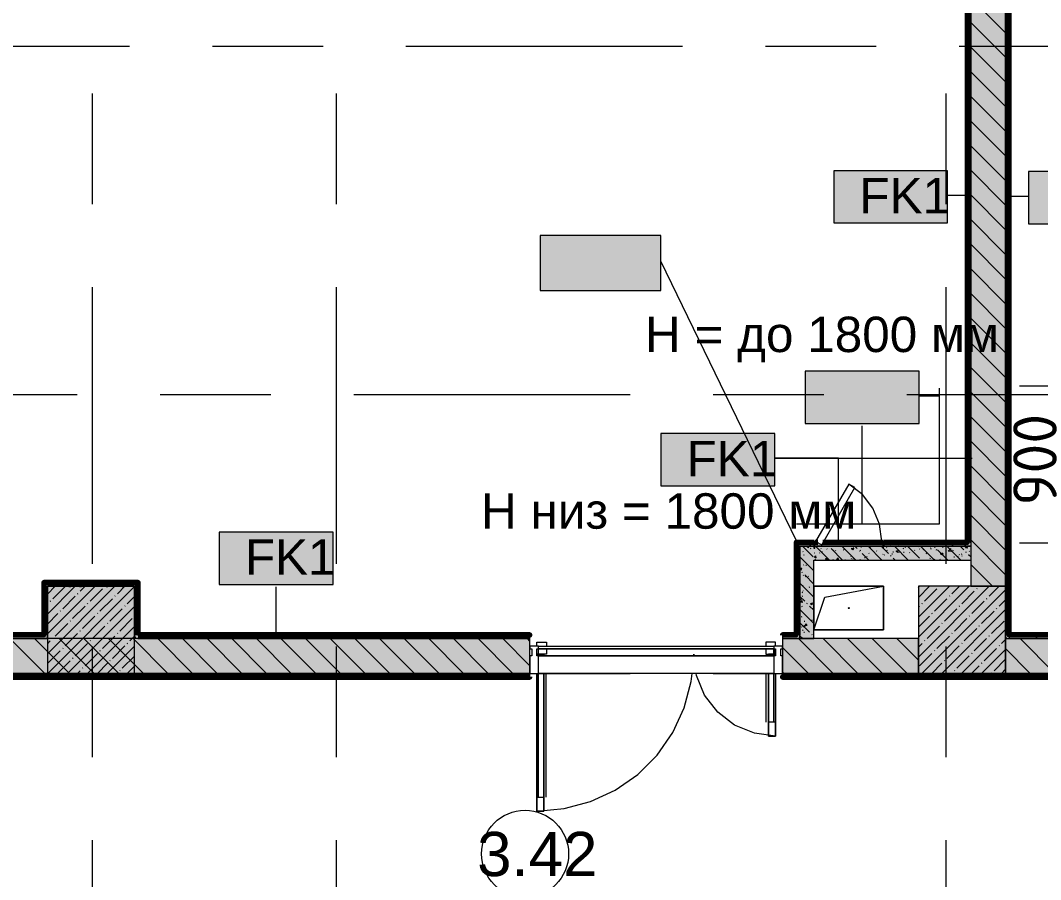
# Model space of a CAD drawing. Header units: millimetres. Extents: x -3817 to 677485, y -22715 to 103890.
# Drawn here: x 657471 to 663327, y 14092 to 19024 of the extents above; entities that cross this region are included whole.
import ezdxf

# ---------------------------------------------------------------- set-up
doc = ezdxf.new("R2010")
doc.units = ezdxf.units.MM
doc.layers.add('PDF _Геометрия', color=7, linetype='Continuous', true_color=0x1d1d1d)
doc.layers.add('PDF _Сплошная заливка', color=7, linetype='Continuous', true_color=0xffffff)
doc.layers.add('PDF _Текст', color=7, linetype='Continuous')
doc.styles.add('PDF GOST-Common', font='arial.ttf')
doc.styles.add('PDF ISOCPEUR', font='isocpeur.ttf')

msp = doc.modelspace()

# ---------------------------------------------------------------- hatches: boundary and pattern name
at = {"layer": 'PDF _Сплошная заливка', "transparency": 33554559}
for points in [[(662905.5, 16025.9), (662925.5, 16025.9), (662925.5, 22775.9), (662905.5, 22775.9), (662905.5, 16026.9)], [(662925.5, 15775.9), (663125.5, 15775.9), (663124, 22775.9), (662925.5, 22775.9), (662925.5, 15925.9)], [(663125.5, 15475.9), (663145.5, 15475.9), (663145.5, 22756.5), (663135.5, 22773.9), (663125.5, 22773.9), (663125.5, 19391.1)], [(662406.6, 15925.9), (662925.5, 15925.9), (662925.5, 16005.9), (662425.5, 16005.9), (662425.5, 15993.9), (662420.5, 15993.9), (662420.5, 16005.9), (662030.5, 16005.9), (662030.5, 15993.9), (662025.5, 15993.9), (662025.5, 15925.9), (662030.5, 15925.9)], [(658145.5, 15775.9), (658145.5, 15795.9), (657625.5, 15795.9), (657625.5, 15775.9), (658125.5, 15775.9)], [(657625.5, 15275.9), (658125.5, 15275.9), (658125.5, 15775.9), (657625.5, 15775.9), (657625.5, 15280.9)], [(662625.5, 15275.9), (663125.5, 15275.9), (663125.5, 15775.9), (662625.5, 15775.9), (662625.5, 15280.9)], [(665276.1, 15475.9), (667675.5, 15475.9), (667675.5, 15495.9), (663145.5, 15495.9), (663145.5, 15475.9)]]:
    msp.add_hatch(color=256, dxfattribs=at).paths.add_polyline_path(points)
h = msp.add_hatch(color=256, dxfattribs=at)
h.paths.add_polyline_path([(662025.5, 16005.9), (662025.5, 16025.9), (661945.5, 16025.9), (661945.5, 16005.9)], flags=0)
h.paths.add_polyline_path([(662925.5, 16005.9), (662925.5, 16025.9), (662425.5, 16025.9), (662425.5, 16005.9)], flags=0)
h.paths.add_polyline_path([(662035.5, 16005.9), (662420.5, 16005.9), (662420.5, 16025.9), (662077, 16025.9), (662070.1, 16013.9), (662049.3, 16025.9), (662030.5, 16025.9), (662030.5, 16005.9)], flags=0)
h = msp.add_hatch(color=256, dxfattribs=at)
h.paths.add_polyline_path([(673005.5, 15275.9), (673005.5, 15475.9), (671005.9, 15475.9), (671005.9, 15275.9), (672535.5, 15275.9)], flags=0)
h.paths.add_polyline_path([(660395.5, 15275.9), (660395.5, 15475.9), (655075.5, 15475.9), (655075.5, 15275.9), (659537.1, 15275.9)], flags=0)
h.paths.add_polyline_path([(661845.5, 15275.9), (662625.5, 15275.9), (662625.5, 15475.9), (661845.5, 15475.9), (661845.5, 15280.9)], flags=0)
h.paths.add_polyline_path([(663125.5, 15275.9), (667675.5, 15275.9), (667675.5, 15475.9), (663125.5, 15475.9), (663125.5, 15280.9)], flags=0)
h.paths.add_polyline_path([(668175.5, 15275.9), (669555.9, 15275.9), (669555.9, 15475.9), (668175.5, 15475.9), (668175.5, 15280.9)], flags=0)
h.paths.add_polyline_path([(653625.5, 15275.9), (653625.5, 15475.9), (653195.5, 15475.9), (653195.5, 15275.9)], flags=0)
h = msp.add_hatch(color=256, dxfattribs=at)
h.paths.add_polyline_path([(659537.1, 15255.9), (660395.5, 15255.9), (660395.5, 15275.9), (655075.5, 15275.9), (655075.5, 15255.9), (656667.6, 15255.9)], flags=0)
h.paths.add_polyline_path([(672435.5, 15255.9), (672435.5, 15275.9), (671005.9, 15275.9), (671005.9, 15255.9), (672434.5, 15255.9)], flags=0)
h.paths.add_polyline_path([(661845.5, 15255.9), (669555.9, 15255.9), (669555.9, 15275.9), (661845.5, 15275.9)], flags=0)
h.paths.add_polyline_path([(651695.5, 15255.9), (651725.5, 15255.9), (651725.5, 15267.9), (651695.5, 15267.9), (651695.5, 15275.9), (650775.5, 15275.9), (650775.5, 15255.9), (650928.5, 15255.9)], flags=0)
h.paths.add_polyline_path([(652705.5, 15255.9), (653625.5, 15255.9), (653625.5, 15275.9), (652705.5, 15275.9), (652705.5, 15267.9), (652675.5, 15267.9), (652675.5, 15255.9)], flags=0)

# ---------------------------------------------------------------- linework, layer by layer
at = {"layer": 'PDF _Геометрия', "color": 9, "lineweight": 9, "true_color": 0xc0c0c0}
for points in [[(662925.5, 15775.9), (663125.5, 15775.9), (663125.5, 22773.9), (663125.5, 15475.9), (663125.5, 15275.9), (662625.5, 15275.9), (662625.5, 15475.9), (661945.5, 15475.9), (662025.5, 15475.9), (662025.5, 15925.9), (662925.5, 15925.9)], [(662025.5, 16005.9), (661945.5, 16005.9)], [(662420.5, 16005.9), (662030.5, 16005.9)], [(662925.5, 16005.9), (662425.5, 16005.9)], [(663145.5, 15475.9), (667675.5, 15475.9), (667675.5, 15495.9), (667675.5, 15955.9), (669355.9, 15955.9), (669355.9, 15475.9), (669355.9, 15875.9), (669355.9, 15955.9), (667755.5, 15955.9), (667675.5, 15955.9), (667675.5, 15775.9), (667755.5, 15775.9), (667755.5, 15875.9), (669275.9, 15875.9), (669275.9, 15475.9), (668175.5, 15475.9), (668175.5, 15275.9), (667675.5, 15275.9), (667675.5, 15475.9)], [(658125.5, 15475.9), (657625.5, 15475.9), (657625.5, 15495.9), (657625.5, 15775.9), (658125.5, 15775.9)]]:
    msp.add_lwpolyline(points, close=True, dxfattribs=at)
at = {"layer": 'PDF _Геометрия', "color": 231, "lineweight": 70, "true_color": 0xff80c0}
for points in [[(662281.7, 22754.9), (662904.5, 22754.9), (662904.5, 16026.9), (662425.5, 16026.9)], [(669375.9, 15495.9), (669375.9, 15975.9), (667655.5, 15975.9), (667655.5, 15496.9), (663146.5, 15496.9), (663146.5, 15495.9), (663146.5, 22753.9), (663145.5, 22753.9)], [(662025.5, 16026.9), (661925.5, 16026.9), (661924.5, 16026.9), (661924.5, 15496.9), (661845.5, 15496.9), (661845.5, 15495.9)], [(661925.5, 16025.9), (661945.5, 16025.9)], [(662047.6, 16026.9), (662030.5, 16026.9)], [(662420.5, 16026.9), (662077.6, 16026.9)], [(658145.5, 15775.9), (658145.5, 15795.9), (657605.5, 15795.9), (657605.5, 15496.9), (655075.5, 15496.9), (655075.5, 15495.9)], [(658146.5, 15495.9), (658146.5, 15795.9), (658146.5, 15796.9), (657605.5, 15796.9), (657604.5, 15796.9), (657604.5, 15496.9), (657605.5, 15496.9)]]:
    msp.add_lwpolyline(points, dxfattribs=at)
at = {"layer": 'PDF _Геометрия', "color": 231, "lineweight": 9, "true_color": 0xff80c0}
for points in [[(662425.5, 16025.9), (662905.5, 16025.9), (662905.5, 16026.9), (662905.5, 22755.9), (662904.5, 22755.9), (662425.5, 22755.9)], [(663145.5, 22753.9), (663145.5, 15495.9), (663146.5, 15495.9), (667655.5, 15495.9), (667655.5, 15496.9)], [(661845.5, 15495.9), (661925.5, 15495.9), (661925.5, 15496.9), (661925.5, 16025.9)], [(661945.5, 16025.9), (662025.5, 16025.9)], [(662030.5, 16025.9), (662049.3, 16025.9)], [(662077, 16025.9), (662420.5, 16025.9)], [(658145.5, 15775.9), (658145.5, 15495.9), (658146.5, 15495.9)], [(655075.5, 15495.9), (657605.5, 15495.9), (657605.5, 15496.9)]]:
    msp.add_lwpolyline(points, dxfattribs=at)
at = {"layer": 'PDF _Геометрия', "color": 7, "lineweight": 9}
for points in [[(662905.5, 22755.9), (662905.5, 16026.9)], [(662925.5, 16025.9), (662925.5, 22775.9), (662925.5, 16025.9), (662925.5, 16005.9), (662925.5, 15925.9)], [(663145.5, 15495.9), (663145.5, 22753.9)], [(662905, 18019.6), (662792.5, 18019.6)], [(663146, 18014.9), (663256.9, 18014.9)], [(661925.2, 16036.9), (661147.4, 17641.6)], [(663205.5, 16925.9), (663527.1, 16925.9), (663647.1, 16925.9)], [(662744.3, 16868), (662629.4, 16868)], [(662302.8, 16132.1), (662302.8, 16696)], [(662166.3, 16026.4), (662166.3, 16510.4), (661800.5, 16510.4), (662933.4, 16510.4)], [(661945.5, 15475.9), (661845.5, 15475.9), (661945.5, 15475.9), (661945.5, 15495.9), (661945.5, 16005.9), (661945.5, 15495.9)], [(661925.5, 16025.9), (661925.5, 15496.9)], [(661935, 16026.9), (661935, 16036.9), (661935, 16033.9)], [(662025.5, 16025.9), (661945.5, 16025.9)], [(662049.3, 16025.9), (662030.5, 16025.9)], [(662420.5, 16025.9), (662077, 16025.9)], [(662905.5, 16025.9), (662425.5, 16025.9)], [(663205.5, 16025.9), (663527.1, 16025.9), (663647.1, 16025.9)], [(658145.5, 15495.9), (658145.5, 15775.9)], [(658938.6, 15496.4), (658938.6, 15773.1)], [(662025.5, 15775.9), (662425.5, 15775.9), (662025.5, 15775.9), (662025.5, 15525.9), (662425.5, 15525.9), (662425.5, 15775.9)], [(657605.5, 15495.9), (655075.5, 15495.9)], [(658145.5, 15475.9), (660395.5, 15475.9), (658145.5, 15475.9), (658125.5, 15475.9)], [(661925.5, 15495.9), (661845.5, 15495.9)], [(663125.5, 15475.9), (663145.5, 15475.9)], [(667655.5, 15495.9), (663146.5, 15495.9)], [(660445.5, 15385.9), (660445.5, 15415.9), (660445.5, 15432.9), (661795.5, 15432.9)], [(660445.5, 15432.9), (661795.5, 15432.9), (661795.5, 15415.9)], [(661795.5, 15385.9), (661795.5, 15415.9), (661795.5, 15375.9), (661795.5, 15275.9), (660445.5, 15275.9), (660445.5, 15375.9), (660445.5, 15415.9)], [(660445.5, 15415.9), (661795.5, 15415.9), (660445.5, 15415.9)], [(661765.5, 15275.9), (660475.5, 15275.9)]]:
    msp.add_lwpolyline(points, dxfattribs=at)
at = {"layer": 'PDF _Геометрия', "lineweight": 9}
for points in [[(663125.5, 18953.6), (662925.5, 19153.6)], [(663125.5, 18812.2), (662925.5, 19012.2)], [(663125.5, 18670.8), (662925.5, 18870.8)], [(663125.5, 18529.3), (662925.5, 18729.3)], [(663125.5, 18387.9), (662925.5, 18587.9)], [(663125.5, 18246.5), (662925.5, 18446.5)], [(663125.5, 18105.1), (662925.5, 18305.1)], [(663125.5, 17963.7), (662925.5, 18163.7)], [(663125.5, 17822.2), (662925.5, 18022.2)], [(663125.5, 17680.8), (662925.5, 17880.8)], [(663125.5, 17539.4), (662925.5, 17739.4)], [(663125.5, 17398), (662925.5, 17598)], [(663125.5, 17256.5), (662925.5, 17456.5)], [(663125.5, 17115.1), (662925.5, 17315.1)], [(663125.5, 16973.7), (662925.5, 17173.7)], [(663125.5, 16832.3), (662925.5, 17032.3)], [(663125.5, 16690.9), (662925.5, 16890.9)], [(663125.5, 16549.4), (662925.5, 16749.4)], [(663125.5, 16408), (662925.5, 16608)], [(663125.5, 16266.6), (662925.5, 16466.6)], [(663125.5, 16125.2), (662925.5, 16325.2)], [(663125.5, 15983.8), (662925.5, 16183.8)], [(663125.5, 15842.3), (662925.5, 16042.3)], [(663050.5, 15775.9), (662925.5, 15900.9)], [(657625.5, 15730.3), (657671.1, 15775.9)], [(657625.5, 15616.2), (657785.1, 15775.9)], [(657625.5, 15502.2), (657899.2, 15775.9)], [(657625.5, 15388.1), (658013.2, 15775.9)], [(657627.3, 15275.9), (658125.5, 15774.1)], [(657656.6, 15704.3), (657727.9, 15775.6)], [(657813.4, 15747.1), (657842.1, 15775.9)], [(657870.4, 15690.1), (657941.7, 15761.4)], [(657956, 15775.6), (657956.2, 15775.9)], [(658027.2, 15732.8), (658070.2, 15775.9)], [(662625.5, 15712.1), (662689.2, 15775.9)], [(662625.5, 15598), (662803.3, 15775.9)], [(662625.5, 15484), (662917.3, 15775.9)], [(662625.5, 15369.9), (663031.4, 15775.9)], [(662625.5, 15769.1), (662632.2, 15775.9)], [(662645.4, 15275.9), (663125.5, 15755.9)], [(662660.5, 15690.1), (662731.8, 15761.4)], [(662746, 15775.6), (662746.3, 15775.9)], [(662817.3, 15732.8), (662860.3, 15775.9)], [(662959.9, 15761.4), (662962.2, 15763.7)], [(662974.1, 15775.6), (662974.4, 15775.9)], [(663031.1, 15718.6), (663088.4, 15775.9)], [(657713.6, 15647.3), (657784.9, 15718.6)], [(657799.1, 15732.8), (657801.5, 15735.2)], [(657927.4, 15633), (657998.7, 15704.3)], [(658013, 15718.6), (658015.3, 15721)], [(658084.3, 15675.8), (658125.5, 15717)], [(662717.5, 15633), (662788.8, 15704.3)], [(662803, 15718.6), (662805.4, 15721)], [(662874.3, 15675.8), (662945.6, 15747.1)], [(663016.9, 15704.3), (663019.3, 15706.7)], [(663088.2, 15661.6), (663125.5, 15698.9)], [(657625.5, 15673.2), (657628.1, 15675.8)], [(657642.3, 15690.1), (657644.7, 15692.4)], [(657699.3, 15633), (657701.7, 15635.4)], [(657741.3, 15275.9), (658125.5, 15660)], [(657770.6, 15590.3), (657841.9, 15661.6)], [(657856.2, 15675.8), (657858.5, 15678.2)], [(657984.5, 15576), (658055.7, 15647.3)], [(658070, 15661.6), (658072.4, 15663.9)], [(662625.5, 15655.1), (662632, 15661.6)], [(662646.2, 15675.8), (662648.6, 15678.2)], [(662759.5, 15275.9), (663125.5, 15641.8)], [(662774.5, 15576), (662845.8, 15647.3)], [(662860.1, 15661.6), (662862.4, 15663.9)], [(662931.3, 15618.8), (663002.6, 15690.1)], [(663073.9, 15647.3), (663076.3, 15649.7)], [(657625.5, 15559.2), (657685.1, 15618.8)], [(657756.4, 15576), (657758.7, 15578.4)], [(657827.6, 15533.3), (657898.9, 15604.5)], [(657913.2, 15618.8), (657915.6, 15621.2)], [(658041.5, 15519), (658112.8, 15590.3)], [(662625.5, 15541), (662689, 15604.5)], [(662703.3, 15618.8), (662705.6, 15621.2)], [(662831.6, 15519), (662902.8, 15590.3)], [(662917.1, 15604.5), (662919.5, 15606.9)], [(662988.4, 15561.8), (663059.7, 15633)], [(657670.8, 15490.5), (657742.1, 15561.8)], [(657813.4, 15519), (657815.8, 15521.4)], [(657855.4, 15275.9), (658125.5, 15546)], [(657884.7, 15476.2), (657956, 15547.5)], [(657970.2, 15561.8), (657972.6, 15564.1)], [(662674.7, 15476.2), (662746, 15547.5)], [(662760.3, 15561.8), (662762.6, 15564.1)], [(662873.5, 15275.9), (663125.5, 15527.8)], [(662888.6, 15462), (662959.9, 15533.3)], [(662974.1, 15547.5), (662976.5, 15549.9)], [(663045.4, 15504.7), (663116.7, 15576)], [(657610.8, 15275.9), (657410.8, 15475.9)], [(657752.3, 15275.9), (657552.3, 15475.9)], [(657625.5, 15445.1), (657642.3, 15462)], [(657656.6, 15476.2), (657658.9, 15478.6)], [(657893.7, 15275.9), (657693.7, 15475.9)], [(657727.9, 15433.5), (657799.1, 15504.7)], [(658035.1, 15275.9), (657835.1, 15475.9)], [(657870.4, 15462), (657872.8, 15464.3)], [(657941.7, 15419.2), (658013, 15490.5)], [(658176.5, 15275.9), (657976.5, 15475.9)], [(658027.2, 15504.7), (658029.6, 15507.1)], [(658098.5, 15462), (658125.5, 15488.9)], [(658317.9, 15275.9), (658117.9, 15475.9)], [(658459.4, 15275.9), (658259.4, 15475.9)], [(658600.8, 15275.9), (658400.8, 15475.9)], [(658742.2, 15275.9), (658542.2, 15475.9)], [(658883.6, 15275.9), (658683.6, 15475.9)], [(659025.1, 15275.9), (658825.1, 15475.9)], [(659166.5, 15275.9), (658966.5, 15475.9)], [(659307.9, 15275.9), (659107.9, 15475.9)], [(659449.3, 15275.9), (659249.3, 15475.9)], [(659590.7, 15275.9), (659390.7, 15475.9)], [(659732.2, 15275.9), (659532.2, 15475.9)], [(659873.6, 15275.9), (659673.6, 15475.9)], [(660015, 15275.9), (659815, 15475.9)], [(660156.4, 15275.9), (659956.4, 15475.9)], [(660297.8, 15275.9), (660097.8, 15475.9)], [(660395.5, 15319.6), (660239.3, 15475.9)], [(660395.5, 15461.1), (660380.7, 15475.9)], [(662136.3, 15275.9), (661936.3, 15475.9)], [(662277.7, 15275.9), (662077.7, 15475.9)], [(662419.2, 15275.9), (662219.2, 15475.9)], [(662560.6, 15275.9), (662360.6, 15475.9)], [(662625.5, 15352.4), (662502, 15475.9)], [(662660.5, 15462), (662662.9, 15464.3)], [(662731.8, 15419.2), (662803, 15490.5)], [(662817.3, 15504.7), (662819.7, 15507.1)], [(662945.6, 15404.9), (663016.9, 15476.2)], [(663031.1, 15490.5), (663033.5, 15492.9)], [(663102.4, 15447.7), (663125.5, 15470.8)], [(663409.1, 15275.9), (663209.1, 15475.9)], [(657628.1, 15333.7), (657699.3, 15404.9)], [(657713.6, 15419.2), (657716, 15421.6)], [(657784.9, 15376.4), (657856.2, 15447.7)], [(657927.4, 15404.9), (657929.8, 15407.3)], [(657969.4, 15275.9), (658125.5, 15431.9)], [(657998.7, 15362.2), (658070, 15433.5)], [(658084.3, 15447.7), (658086.6, 15450.1)], [(661994.9, 15275.9), (661845.5, 15425.3)], [(662625.5, 15427), (662646.2, 15447.7)], [(662717.5, 15404.9), (662719.9, 15407.3)], [(662788.8, 15362.2), (662860.1, 15433.5)], [(662874.3, 15447.7), (662876.7, 15450.1)], [(662987.6, 15275.9), (663125.5, 15413.7)], [(663002.6, 15347.9), (663073.9, 15419.2)], [(663088.2, 15433.5), (663090.5, 15435.8)], [(663267.7, 15275.9), (663125.5, 15418.1)], [(657685.1, 15276.6), (657756.4, 15347.9)], [(657770.6, 15362.2), (657773, 15364.6)], [(657841.9, 15319.4), (657913.2, 15390.7)], [(657984.5, 15347.9), (657986.8, 15350.3)], [(658055.7, 15305.2), (658125.5, 15374.9)], [(662632, 15319.4), (662703.3, 15390.7)], [(662774.5, 15347.9), (662776.9, 15350.3)], [(662845.8, 15305.2), (662917.1, 15376.4)], [(662931.3, 15390.7), (662933.7, 15393.1)], [(663059.7, 15290.9), (663125.5, 15356.7)], [(657798.3, 15275.9), (657813.4, 15290.9)], [(657827.6, 15305.2), (657830, 15307.5)], [(657912.4, 15275.9), (657970.2, 15333.7)], [(658041.5, 15290.9), (658043.9, 15293.3)], [(658083.5, 15275.9), (658125.5, 15317.9)], [(662702.5, 15275.9), (662760.3, 15333.7)], [(662831.6, 15290.9), (662833.9, 15293.3)], [(662930.6, 15275.9), (662974.1, 15319.4)], [(662988.4, 15333.7), (662990.7, 15336)], [(663101.6, 15275.9), (663125.5, 15299.7)], [(658026.4, 15275.9), (658027.2, 15276.6)], [(661853.5, 15275.9), (661845.5, 15283.9)], [(662816.5, 15275.9), (662817.3, 15276.6)], [(663045.4, 15276.6), (663047.8, 15279)], [(663126.3, 15275.9), (663125.5, 15276.7)]]:
    msp.add_lwpolyline(points, dxfattribs=at)
at = {"layer": 'PDF _Геометрия', "color": 253, "lineweight": 9, "true_color": 0x9b9b9b}
for points in [[(662905.5, 18975.1), (662910.8, 18975.1)], [(663128, 18996.1), (663125.5, 18991.7)], [(662923.2, 18947.3), (662918.1, 18956.1)], [(663139.2, 18954.5), (663134.2, 18945.8)], [(663144.6, 18914.2), (663145.5, 18914.2)], [(662905.5, 18853.2), (662910.8, 18853.2)], [(663144.6, 18822.7), (663145.5, 18822.7)], [(662905.5, 18761.8), (662910.8, 18761.8)], [(663127, 18750.4), (663125.5, 18747.8)], [(662907.6, 18736.2), (662905.5, 18732.5)], [(662909, 18728), (662905.5, 18734.1)], [(663138.1, 18708.8), (663133.1, 18700)], [(663143.6, 18687.5), (663138.6, 18696.2)], [(663144.6, 18700.8), (663145.5, 18700.8)], [(662905.5, 18639.9), (662910.8, 18639.9)], [(662925.5, 18645.3), (662924.9, 18644.3)], [(663145.5, 18623.2), (663142.6, 18628.1)], [(663145.5, 18660.6), (663144.2, 18658.4)], [(662917.2, 18591.9), (662912.2, 18600.6)], [(663144.6, 18578.9), (663145.5, 18578.9)], [(662905.5, 18517.9), (662910.8, 18517.9)], [(663140.6, 18509.8), (663135.6, 18518.5)], [(662906.5, 18490.5), (662905.5, 18488.7)], [(662917.7, 18448.9), (662912.6, 18440.2)], [(663129.4, 18468.1), (663125.5, 18475)], [(663144.6, 18487.5), (663145.5, 18487.5)], [(662905.5, 18426.5), (662910.8, 18426.5)], [(663133.5, 18400.1), (663128.5, 18408.8)], [(662924.7, 18339.2), (662919.7, 18330.5)], [(663137.6, 18332.1), (663132.6, 18340.8)], [(663144.6, 18365.5), (663145.5, 18365.5)], [(662905.5, 18304.6), (662910.8, 18304.6)], [(662920.7, 18271.2), (662915.6, 18262.5)], [(663128.8, 18327), (663125.5, 18321.1)], [(663126.5, 18290.4), (663125.5, 18292.1)], [(662925.5, 18211.8), (662921.4, 18218.8)], [(663144.6, 18243.6), (663145.5, 18243.6)], [(662905.5, 18182.7), (662910.8, 18182.7)], [(663144.6, 18152.2), (663145.5, 18152.2)], [(662905.5, 18091.2), (662910.8, 18091.2)], [(662923.5, 18032.4), (662918.4, 18041.1)], [(663127.8, 18081.2), (663125.5, 18077.3)], [(663138.9, 18039.6), (663133.9, 18030.9)], [(662912.3, 17990.8), (662907.3, 17999.5)], [(662919.6, 18025.4), (662914.5, 18016.7)], [(663142.8, 18018.3), (663137.8, 18027)], [(663144.6, 18030.3), (663145.5, 18030.3)], [(662905.5, 17969.3), (662910.8, 17969.3)], [(662916.4, 17922.8), (662911.4, 17931.5)], [(663145.5, 17929), (663141, 17921.2)], [(662920.5, 17854.7), (662915.4, 17863.4)], [(663141.9, 17861.9), (663136.9, 17853.2)], [(663144.6, 17908.3), (663145.5, 17908.3)], [(662905.5, 17847.4), (662910.8, 17847.4)], [(662907.3, 17821.3), (662905.5, 17818.1)], [(662909.3, 17813.1), (662905.5, 17819.7)], [(663128.6, 17799), (663125.5, 17804.4)], [(663144.6, 17816.9), (663145.5, 17816.9)], [(662905.5, 17755.9), (662910.8, 17755.9)], [(662914.4, 17711.7), (662909.4, 17703)], [(663144.6, 17695), (663145.5, 17695)], [(662910.3, 17643.6), (662905.5, 17635.3)], [(662906.3, 17635.4), (662905.5, 17636.9)], [(662905.5, 17634), (662910.8, 17634)], [(663136.8, 17662.9), (663131.8, 17671.6)], [(662921.5, 17602), (662916.4, 17593.3)], [(663140.8, 17616.1), (663135.8, 17607.4)], [(663144.6, 17573.1), (663145.5, 17573.1)], [(662905.5, 17512.1), (662910.8, 17512.1)], [(662925.5, 17541.3), (662920.6, 17549.7)], [(663144.6, 17481.6), (663145.5, 17481.6)], [(662905.5, 17420.7), (662910.8, 17420.7)], [(662909.2, 17397.9), (662905.5, 17391.4)], [(663128.6, 17412), (663125.5, 17406.7)], [(662920.4, 17356.3), (662915.3, 17347.6)], [(663144.6, 17359.7), (663145.5, 17359.7)], [(662905.5, 17298.7), (662910.8, 17298.7)], [(662911.5, 17321.6), (662906.5, 17330.3)], [(663135.6, 17302.4), (663130.6, 17293.7)], [(663145.5, 17282.1), (663141, 17289.8)], [(663131.5, 17234.3), (663126.5, 17225.6)], [(663144.6, 17237.8), (663145.5, 17237.8)], [(663145.5, 17221.2), (663145.1, 17221.8)], [(662905.5, 17176.8), (662910.8, 17176.8)], [(662919.7, 17185.6), (662914.6, 17194.3)], [(663142.7, 17192.7), (663137.7, 17184)], [(663143.1, 17103.4), (663138.1, 17112.1)], [(663144.6, 17146.3), (663145.5, 17146.3)], [(662905.5, 17085.4), (662910.8, 17085.4)], [(663131.9, 17061.7), (663126.9, 17070.5)], [(663130.4, 16988.6), (663125.5, 16980)], [(663136, 16993.7), (663131, 17002.4)], [(663144.6, 17024.4), (663145.5, 17024.4)], [(662905.5, 16966.2), (662905.5, 16966.3)], [(662905.5, 16963.5), (662910.8, 16963.5)], [(662911.1, 16974.5), (662906.1, 16965.7)], [(663140.1, 16925.7), (663135.1, 16934.4)], [(663141.6, 16947), (663136.6, 16938.3)], [(663128.9, 16884), (663125.5, 16890)], [(663144.6, 16902.5), (663145.5, 16902.5)], [(662905.5, 16841.5), (662910.8, 16841.5)], [(662925.5, 16809.7), (662923.9, 16812.5)], [(663144.6, 16811.1), (663145.5, 16811.1)], [(662905.5, 16750.1), (662910.8, 16750.1)], [(662910, 16728.7), (662905.5, 16720.9)], [(663126, 16706.3), (663125.5, 16707.2)], [(662921.2, 16687.1), (662916.1, 16678.4)], [(662925.5, 16626.9), (662920.9, 16634.8)], [(663144.6, 16689.1), (663145.5, 16689.1)], [(662905.5, 16628.2), (662910.8, 16628.2)], [(662914.8, 16584.4), (662909.7, 16593.1)], [(662925.5, 16572.6), (662923.2, 16568.7)], [(663145.3, 16611.9), (663140.2, 16620.6)], [(662918.9, 16516.4), (662913.8, 16525.1)], [(663132.3, 16565.2), (663127.3, 16556.5)], [(663144.6, 16567.2), (663145.5, 16567.2)], [(662905.5, 16506.3), (662910.8, 16506.3)], [(662922.9, 16448.4), (662917.9, 16457.1)], [(662924.2, 16509.4), (662919.1, 16500.7)], [(663144.6, 16475.8), (663145.5, 16475.8)], [(662905.5, 16414.8), (662910.8, 16414.8)], [(662911.8, 16406.7), (662906.8, 16415.4)], [(663131.1, 16392.6), (663126.1, 16401.3)], [(663144.6, 16353.9), (663145.5, 16353.9)], [(662905.5, 16292.9), (662910.8, 16292.9)], [(663131.2, 16319.4), (663126.2, 16310.7)], [(662908.8, 16229), (662905.5, 16234.8)], [(662923.1, 16263.7), (662918, 16254.9)], [(663139.3, 16256.5), (663134.3, 16265.2)], [(663142.4, 16277.8), (663137.4, 16269.1)], [(663144.6, 16231.9), (663145.5, 16231.9)], [(662905.5, 16171), (662910.8, 16171)], [(662925.5, 16139.2), (662923.1, 16143.3)], [(663145.5, 16161.2), (663144.5, 16159.4)], [(663144.6, 16140.5), (663145.5, 16140.5)], [(662905.5, 16079.5), (662910.8, 16079.5)], [(662910.8, 16059.6), (662905.8, 16050.8)], [(663145.4, 16100.1), (663140.4, 16091.4)], [(661939, 16022.3), (661934, 16013.6)], [(661986.4, 16018.6), (661996.4, 16018.6)], [(662007.1, 16018.2), (662002, 16009.5)], [(662006.1, 16024.6), (662005.4, 16025.9)], [(662047.8, 16013.5), (662042.8, 16022.2)], [(662077.8, 16018.6), (662087.9, 16018.6)], [(662138.8, 16018.6), (662148.8, 16018.6)], [(662222.7, 16025.9), (662221.4, 16023.6)], [(662291.2, 16018.6), (662301.2, 16018.6)], [(662361.5, 16018.6), (662357.4, 16025.9)], [(662382.6, 16018.6), (662392.7, 16018.6)], [(662388.9, 16008.9), (662387.1, 16005.9)], [(662430.5, 16020.1), (662425.5, 16011.4)], [(662429.6, 16022.7), (662427.8, 16025.9)], [(662471.2, 16011.6), (662466.2, 16020.3)], [(662469, 16025.9), (662467.1, 16022.5)], [(662474, 16018.6), (662484.1, 16018.6)], [(662509.7, 16005.9), (662507.8, 16009.1)], [(662539.4, 16025.9), (662535.1, 16018.5)], [(662607.3, 16019.7), (662603.8, 16025.9)], [(662634.6, 16007.9), (662633.4, 16005.9)], [(662656.9, 16018.6), (662667, 16018.6)], [(662748.4, 16018.6), (662758.4, 16018.6)], [(662785, 16016.7), (662780, 16025.5)], [(662785.8, 16025.9), (662780.9, 16017.4)], [(662809.3, 16018.6), (662819.4, 16018.6)], [(662826.5, 16005.9), (662821.6, 16014.3)], [(662853.9, 16022), (662848.9, 16013.3)], [(662894.7, 16009.7), (662889.6, 16018.4)], [(663144.6, 16018.6), (663145.5, 16018.6)], [(661942.2, 15952.5), (661937.2, 15961.2)], [(661945.5, 15972.5), (661945.2, 15971.9)], [(661925.5, 15927.1), (661935.5, 15927.1)], [(661945.5, 15885.9), (661941.2, 15893.2)], [(663145.5, 15880), (663143.5, 15883.4)], [(663144.6, 15896.7), (663145.5, 15896.7)], [(661925.5, 15835.7), (661935.5, 15835.7)], [(661945.5, 15824.9), (661945.3, 15825.2)], [(663144.3, 15854.4), (663139.3, 15845.6)], [(657658.2, 15774.7), (657668.3, 15774.7)], [(657704.8, 15793.8), (657703.6, 15795.9)], [(657746.5, 15782.6), (657741.4, 15791.3)], [(657749.6, 15774.7), (657759.7, 15774.7)], [(657760.4, 15795.2), (657755.4, 15786.4)], [(657810.6, 15774.7), (657820.7, 15774.7)], [(657964.5, 15782.9), (657960.5, 15775.9)], [(657963, 15774.7), (657973.1, 15774.7)], [(658006.2, 15794.1), (658001.1, 15785.4)], [(658054.4, 15774.7), (658064.5, 15774.7)], [(658060.2, 15787.8), (658055.6, 15795.9)], [(658074.2, 15790), (658069.2, 15781.3)], [(658127, 15759.5), (658125.5, 15756.9)], [(658128.3, 15791.9), (658126, 15795.9)], [(661937.9, 15776.6), (661932.9, 15767.8)], [(661939.2, 15774.8), (661934.2, 15783.5)], [(663144.6, 15805.2), (663145.5, 15805.2)], [(658145.5, 15701.1), (658142.6, 15706.1)], [(661928, 15733.2), (661925.5, 15737.6)], [(661925.5, 15713.8), (661935.5, 15713.8)], [(661945.5, 15728.7), (661944.1, 15726.2)], [(663145.5, 15697.2), (663140.5, 15705.7)], [(657605.5, 15683.3), (657607.3, 15683.3)], [(658134.1, 15649.8), (658129, 15641.1)], [(661932.1, 15665.1), (661927.1, 15673.8)], [(663132.1, 15650.3), (663127, 15641.5)], [(663134.4, 15655.4), (663129.4, 15664.1)], [(663144.6, 15683.3), (663145.5, 15683.3)], [(657605.5, 15591.9), (657607.3, 15591.9)], [(657612.1, 15599.2), (657607.1, 15590.5)], [(661925.5, 15591.9), (661935.5, 15591.9)], [(661936.2, 15597.1), (661931.2, 15605.8)], [(663138.5, 15587.3), (663133.5, 15596)], [(661925.7, 15572.5), (661925.5, 15572.1)], [(663139.1, 15540.6), (663134.1, 15531.9)], [(663142.6, 15519.3), (663137.5, 15528)], [(663144.6, 15561.4), (663145.5, 15561.4)], [(657482.1, 15495.9), (657478.1, 15489)], [(657577.6, 15478.4), (657576.1, 15475.9)], [(657625.5, 15504.5), (657621.7, 15511)], [(658133.4, 15478.1), (658128.4, 15486.8)], [(658178.7, 15483.3), (658174.4, 15475.9)], [(658201.5, 15482.2), (658196.4, 15490.9)], [(658220.3, 15494.4), (658215.3, 15485.7)], [(658240.3, 15475.9), (658238.1, 15479.7)], [(658326.7, 15495.9), (658325, 15492.8)], [(658379.2, 15479.2), (658374.2, 15487.9)], [(658424.4, 15482.2), (658420.8, 15475.9)], [(658492.5, 15478.1), (658491.2, 15475.9)], [(658556.9, 15476.2), (658551.9, 15484.9)], [(658573.1, 15495.9), (658570.7, 15491.7)], [(658643.5, 15495.9), (658638.7, 15487.6)], [(658662.7, 15475.9), (658661.5, 15477.8)], [(658738.2, 15477), (658737.5, 15475.9)], [(658938.7, 15485.5), (658933.7, 15494.2)], [(659025.6, 15487.1), (659020.5, 15478.4)], [(659065.8, 15495.9), (659062.2, 15489.5)], [(659252.5, 15490.6), (659249.4, 15495.9)], [(659271.3, 15486), (659266.3, 15477.3)], [(659320.5, 15494.7), (659319.8, 15495.9)], [(659339.3, 15481.9), (659335.9, 15475.9)], [(659362.1, 15483.6), (659357.1, 15492.3)], [(659401.8, 15475.9), (659398.7, 15481.1)], [(659417.8, 15495.9), (659417.6, 15495.5)], [(659488.2, 15495.9), (659485.6, 15491.4)], [(659498.2, 15491.7), (659495.8, 15495.9)], [(659585.1, 15480.8), (659582.2, 15475.9)], [(659653.1, 15476.7), (659652.6, 15475.9)], [(659675.9, 15488.7), (659671.8, 15495.9)], [(659717.5, 15477.6), (659712.5, 15486.3)], [(659785.6, 15481.7), (659780.5, 15490.4)], [(659824.1, 15475.9), (659822.2, 15479.2)], [(659872.4, 15490.9), (659867.4, 15482.2)], [(659910.5, 15495.9), (659909.1, 15493.3)], [(659963.3, 15478.7), (659958.2, 15487.4)], [(660076.5, 15478.6), (660075, 15475.9)], [(660118.2, 15489.8), (660113.2, 15481.1)], [(660140.9, 15475.9), (660135.9, 15484.4)], [(660186.2, 15485.7), (660181.2, 15477)], [(660246.5, 15475.9), (660245.6, 15477.3)], [(660332.9, 15495.9), (660332.5, 15495.2)], [(661880, 15493.3), (661874.9, 15484.6)], [(661925.5, 15500.4), (661935.5, 15500.4)], [(663131.4, 15477.7), (663126.4, 15486.4)], [(663308.4, 15475.9), (663304.1, 15483.4)], [(657495.8, 15275.9), (657492.2, 15269.7)], [(657565.3, 15274.3), (657560.3, 15265.6)], [(657597.2, 15256.6), (657607.3, 15256.6)], [(657654.2, 15271.8), (657651.9, 15275.9)], [(657688.7, 15256.6), (657698.7, 15256.6)], [(657749.6, 15256.6), (657759.7, 15256.6)], [(657763.9, 15264.7), (657758.9, 15273.4)], [(657804.2, 15255.9), (657800.5, 15262.3)], [(657900, 15272.9), (657898.3, 15275.9)], [(657902, 15256.6), (657912.1, 15256.6)], [(657947.1, 15265), (657942.1, 15256.3)], [(657988.6, 15275.9), (657983.7, 15267.5)], [(657993.5, 15256.6), (658003.5, 15256.6)], [(658077.7, 15269.9), (658074.2, 15275.9)], [(658084.9, 15256.6), (658095, 15256.6)], [(658094.1, 15275.9), (658093.4, 15274.6)], [(658119.3, 15258.8), (658114.3, 15267.5)], [(658187.3, 15262.8), (658182.3, 15271.5)], [(658192.8, 15263.9), (658188.2, 15255.9)], [(658226.6, 15255.9), (658223.9, 15260.4)], [(658260.9, 15259.9), (658258.6, 15255.9)], [(658267.8, 15256.6), (658277.9, 15256.6)], [(658340.5, 15275.9), (658339.1, 15273.5)], [(658359.2, 15256.6), (658369.3, 15256.6)], [(658365, 15259.8), (658360, 15268.6)], [(658410.9, 15275.9), (658407.2, 15269.4)], [(658420.2, 15256.6), (658430.3, 15256.6)], [(658506.6, 15258.8), (658504.9, 15255.9)], [(658542.7, 15256.9), (658537.7, 15265.6)], [(658572.6, 15256.6), (658582.7, 15256.6)], [(658648.9, 15255.9), (658647.4, 15258.5)], [(658664, 15256.6), (658674.1, 15256.6)], [(658755.5, 15256.6), (658765.5, 15256.6)], [(658794, 15268.8), (658789, 15260.1)], [(658833.2, 15275.9), (658830.6, 15271.3)], [(658924.5, 15266.1), (658919.5, 15274.8)], [(658938.4, 15256.6), (658948.4, 15256.6)], [(658998.1, 15256.6), (658997.7, 15255.9)], [(659029.8, 15256.6), (659039.9, 15256.6)], [(659039.7, 15267.7), (659034.7, 15259)], [(659090.8, 15256.6), (659100.8, 15256.6)], [(659107.8, 15263.7), (659103.3, 15255.9)], [(659238.3, 15271.3), (659235.7, 15275.9)], [(659243.2, 15256.6), (659253.2, 15256.6)], [(659255.6, 15275.9), (659254, 15273.2)], [(659306.3, 15275.4), (659306.1, 15275.9)], [(659334.6, 15256.6), (659344.7, 15256.6)], [(659348, 15264.2), (659342.9, 15272.9)], [(659353.5, 15262.6), (659349.6, 15255.9)], [(659388, 15255.9), (659384.6, 15261.8)], [(659421.5, 15258.5), (659420, 15255.9)], [(659426, 15256.6), (659436.1, 15256.6)], [(659484, 15272.4), (659482, 15275.9)], [(659608.9, 15256.6), (659619, 15256.6)], [(659640.9, 15272.6), (659635.8, 15263.9)], [(659661.7, 15269.4), (659658, 15275.9)], [(659677.9, 15275.9), (659677.5, 15275.1)], [(659703.4, 15258.2), (659698.4, 15267)], [(659700.4, 15256.6), (659710.4, 15256.6)], [(659761.3, 15256.6), (659771.4, 15256.6)], [(659771.4, 15262.3), (659766.4, 15271)], [(659810.3, 15255.9), (659808, 15259.9)], [(659845, 15260.4), (659842.4, 15255.9)], [(659886.6, 15271.5), (659881.6, 15262.8)], [(659913.7, 15256.6), (659923.8, 15256.6)], [(659949.1, 15259.3), (659944.1, 15268.1)], [(659954.6, 15267.4), (659949.6, 15258.7)], [(660005.2, 15256.6), (660015.2, 15256.6)], [(660096.6, 15256.6), (660106.7, 15256.6)], [(660126.8, 15256.4), (660121.8, 15265.1)], [(660200.4, 15266.3), (660195.3, 15257.6)], [(660232.7, 15255.9), (660231.5, 15258)], [(660268.4, 15262.3), (660264.7, 15255.9)], [(660279.5, 15256.6), (660289.5, 15256.6)], [(660370.9, 15256.6), (660381, 15256.6)], [(661894.1, 15273.9), (661889.1, 15265.2)], [(661925.4, 15256.6), (661935.5, 15256.6)], [(661962.1, 15269.8), (661957.1, 15261.1)], [(662016.8, 15256.6), (662026.9, 15256.6)], [(662092.7, 15265.1), (662087.7, 15273.8)], [(662108.3, 15256.6), (662118.3, 15256.6)], [(662176.8, 15275.9), (662176.5, 15275.3)], [(662291.2, 15256.6), (662301.2, 15256.6)], [(662343.9, 15260.6), (662341.2, 15255.9)], [(662385.6, 15271.7), (662380.6, 15263)], [(662382.6, 15256.6), (662392.7, 15256.6)], [(662406.5, 15270.3), (662403.3, 15275.9)], [(662423.2, 15275.9), (662422.2, 15274.2)], [(662443.6, 15256.6), (662453.6, 15256.6)], [(662474.5, 15274.4), (662473.6, 15275.9)], [(662493.5, 15275.9), (662490.2, 15270.1)], [(662516.1, 15263.2), (662511.1, 15271.9)], [(662555.6, 15255.9), (662552.7, 15260.8)], [(662589.7, 15259.5), (662587.6, 15255.9)], [(662596, 15256.6), (662606, 15256.6)], [(662652.2, 15271.4), (662649.6, 15275.9)], [(662687.4, 15256.6), (662697.5, 15256.6)], [(662739.9, 15275.9), (662736, 15269)], [(662778.8, 15256.6), (662788.9, 15256.6)], [(662809, 15273.6), (662804, 15264.9)], [(662829.9, 15268.4), (662825.6, 15275.9)], [(662871.5, 15257.2), (662866.5, 15265.9)], [(662939.6, 15261.3), (662934.5, 15270)], [(662961.7, 15256.6), (662971.8, 15256.6)], [(662977.9, 15255.9), (662976.2, 15258.9)], [(663053.2, 15256.6), (663063.2, 15256.6)], [(663117.3, 15258.3), (663112.2, 15267)], [(663114.1, 15256.6), (663124.2, 15256.6)], [(663190.8, 15264.4), (663185.9, 15255.9)], [(663232.5, 15275.5), (663227.4, 15266.8)], [(663266.5, 15256.6), (663276.6, 15256.6)], [(663294.7, 15255.9), (663289.9, 15264)]]:
    msp.add_lwpolyline(points, dxfattribs=at)
at = {"layer": 'PDF _Геометрия', "color": 253, "lineweight": 9, "true_color": 0xaaaaaa}
for points in [[(656508.9, 18875.9), (658096.4, 18875.9)], [(658572.7, 18875.9), (659207.7, 18875.9)], [(659683.9, 18875.9), (661271.4, 18875.9)], [(661747.7, 18875.9), (662382.7, 18875.9)], [(662858.9, 18875.9), (664446.4, 18875.9)], [(657885.5, 17969.4), (657885.5, 18604.4)], [(659285.5, 17969.4), (659285.5, 18604.4)], [(662785.5, 17969.4), (662785.5, 18604.4)], [(657885.5, 15905.6), (657885.5, 17493.1)], [(659285.5, 15905.6), (659285.5, 17493.1)], [(662785.5, 15905.6), (662785.5, 17493.1)], [(656208.9, 16875.9), (657796.4, 16875.9)], [(658272.7, 16875.9), (658907.7, 16875.9)], [(659383.9, 16875.9), (660971.4, 16875.9)], [(661447.7, 16875.9), (662082.7, 16875.9)], [(662558.9, 16875.9), (664146.4, 16875.9)], [(662415.5, 16033.9), (662402.5, 16132.2), (662364.6, 16223.9), (662304.2, 16302.6), (662225.5, 16362.9)], [(657885.5, 14794.4), (657885.5, 15429.4)], [(659285.5, 14794.4), (659285.5, 15429.4)], [(660435.5, 15432.9), (660435.5, 15455.9), (660490.5, 15455.9), (660490.5, 15432.9)], [(660490.5, 15415.9), (660490.5, 15385.9), (660435.5, 15385.9), (660435.5, 15415.9)], [(661805.5, 15432.9), (661805.5, 15455.9), (661750.5, 15455.9), (661750.5, 15432.9)], [(661750.5, 15415.9), (661750.5, 15385.9), (661805.5, 15385.9), (661805.5, 15415.9)], [(662785.5, 14794.4), (662785.5, 15429.4)], [(660435.5, 15375.9), (660435.5, 15385.9)], [(661336.8, 15375.9), (661335.5, 15385.9), (661334.6, 15375.9)], [(661765.5, 15375.9), (661765.5, 15385.9), (661765.5, 15375.9)], [(661805.5, 15375.9), (661805.5, 15385.9)], [(656208.9, 15275.9), (657796.4, 15275.9)], [(658272.7, 15275.9), (658907.7, 15275.9)], [(659383.9, 15275.9), (660971.4, 15275.9)], [(660435.5, 15275.9), (660435.5, 14485.9), (660591.8, 14499.5), (660743.3, 14540.1), (660885.5, 14606.4), (661014, 14696.4), (661124.9, 14807.3), (661214.9, 14935.9), (661281.2, 15078), (661321.8, 15229.6), (661325.9, 15275.9)], [(660445.5, 14565.9), (660445.5, 15275.9)], [(660489.5, 14565.9), (660489.5, 15275.9)], [(661805.5, 15275.9), (661805.5, 14915.9), (661683.8, 14931.9), (661570.5, 14978.8), (661473.1, 15053.5), (661398.4, 15150.9), (661351.5, 15264.2), (661350, 15275.9)], [(661447.7, 15275.9), (662082.7, 15275.9)], [(661751.5, 14995.9), (661751.5, 15275.9)], [(661795.5, 14995.9), (661795.5, 15275.9)], [(662558.9, 15275.9), (664146.4, 15275.9)], [(661805.5, 14995.9), (661765.5, 14995.9)], [(660435.5, 14565.9), (660475.5, 14565.9)], [(657885.5, 12730.6), (657885.5, 14318.1)], [(659285.5, 12730.6), (659285.5, 14318.1)], [(662785.5, 12730.6), (662785.5, 14318.1)]]:
    msp.add_lwpolyline(points, dxfattribs=at)
at = {"layer": 'PDF _Геометрия', "color": 7, "lineweight": 9}
for points in [[(662792.5, 18161.5), (662139.4, 18161.5), (662139.4, 17861.5), (662792.5, 17861.5)], [(663910, 18156.8), (663256.9, 18156.8), (663256.9, 17856.8), (663910, 17856.8)], [(661147.4, 17789.1), (660453.4, 17789.1), (660453.4, 17473.8), (661147.4, 17473.8)], [(661147.4, 17789.1), (660453.4, 17789.1), (660453.4, 17473.8), (661147.4, 17473.8)], [(662629.4, 17009.9), (661976.2, 17009.9), (661976.2, 16709.9), (662629.4, 16709.9)], [(661800.5, 16652.2), (661147.4, 16652.2), (661147.4, 16352.2), (661800.5, 16352.2)], [(659265.2, 16087), (658612.1, 16087), (658612.1, 15787), (659265.2, 15787)], [(661935, 16036.9), (661915.5, 16036.9), (661915.5, 16016.9), (661924.5, 16016.9), (661915.5, 16016.9), (661915.5, 16036.9)], [(658125.5, 15275.9), (658125.5, 15775.9), (657625.5, 15775.9), (657625.5, 15275.9)], [(662425.5, 15775.9), (662425.5, 15525.9), (662025.5, 15525.9), (662025.5, 15775.9)], [(662025.5, 15525.9), (662088, 15713.4), (662425.5, 15775.9), (662425.5, 15525.9)], [(663125.5, 15275.9), (663125.5, 15475.9), (663125.5, 15775.9), (662925.5, 15775.9), (662625.5, 15775.9), (662625.5, 15475.9), (662625.5, 15275.9)], [(657625.5, 15475.9), (655075.5, 15475.9)], [(660445.5, 15375.9), (661795.5, 15375.9)], [(655075.5, 15275.9), (660395.5, 15275.9)], [(661845.5, 15275.9), (662625.5, 15275.9)], [(663125.5, 15275.9), (667675.5, 15275.9)]]:
    msp.add_lwpolyline(points, close=True, dxfattribs=at)
at = {"layer": 'PDF _Геометрия', "color": 12, "lineweight": 13, "true_color": 0xce0000}
msp.add_lwpolyline([(661925.5, 16133.9), (662745.5, 16133.9), (662745.5, 16913.9)], dxfattribs=at)
at = {"layer": 'PDF _Геометрия', "color": 253, "lineweight": 13, "true_color": 0xaaaaaa}
for points in [[(662225.5, 16362.9), (662035.5, 16033.9), (662070.1, 16013.9), (662260.1, 16342.9)], [(662030.5, 15993.9), (662030.5, 16033.9), (662025.5, 16033.9), (662025.5, 15993.9)], [(662420.5, 15993.9), (662425.5, 15993.9), (662425.5, 16033.9), (662420.5, 16033.9)]]:
    msp.add_lwpolyline(points, close=True, dxfattribs=at)
at = {"layer": 'PDF _Геометрия', "color": 231, "lineweight": 53, "true_color": 0xff80c0}
msp.add_lwpolyline([(661925.5, 16033.9), (661924.5, 16033.9), (661924.5, 16026.9)], dxfattribs=at)
at = {"layer": 'PDF _Геометрия', "color": 9, "lineweight": 9, "true_color": 0xc0c0c0}
for points in [[(661945.5, 16025.9), (661925.5, 16025.9)], [(658145.5, 15775.9), (658145.5, 15795.9), (657625.5, 15795.9), (657605.5, 15795.9), (657605.5, 15496.9)], [(655075.5, 15495.9), (655075.5, 15475.9), (655075.5, 15275.9), (655075.5, 15255.9), (660395.5, 15255.9), (660395.5, 15275.9), (660395.5, 15475.9), (660395.5, 15495.9), (658146.5, 15495.9)], [(661845.5, 15495.9), (661845.5, 15475.9), (661845.5, 15275.9), (661845.5, 15255.9), (669555.9, 15255.9), (669555.9, 15275.9), (669555.9, 15475.9), (669555.9, 15495.9), (669376.9, 15495.9)]]:
    msp.add_lwpolyline(points, dxfattribs=at)
at = {"layer": 'PDF _Геометрия', "color": 252, "lineweight": 9, "true_color": 0x878787}
for points in [[(662020.8, 15944.3), (661959.2, 16005.9)], [(661986.3, 16005.2), (661987.9, 16005.9)], [(661986.3, 16005.2), (661995.1, 15999.2)], [(661995.1, 15999.2), (661997.4, 16005.9)], [(662004.5, 15994.6), (662007.3, 15992.8)], [(662114.6, 15925.9), (662034.6, 16005.9)], [(662065.3, 15993.1), (662067.7, 15990.9)], [(662099.4, 15990.5), (662102.3, 15988.7)], [(662111.3, 16004.7), (662110.1, 16005.9)], [(662190.1, 15925.9), (662123.8, 15992.1)], [(662265.5, 15925.9), (662185.5, 16005.9)], [(662241, 15992.6), (662243.6, 15994.7)], [(662250.6, 15985), (662241.8, 15991), (662254.2, 15995.7)], [(662250.6, 15984.9), (662254.2, 15995.7)], [(662250.7, 15996.9), (662254, 15997.3)], [(662252.6, 16005.9), (662254.6, 16004.6)], [(662274.7, 15992.1), (662261, 16005.9)], [(662295.2, 16002.7), (662298.5, 16003.2)], [(662330.8, 16004), (662333.2, 16005.9)], [(662416.3, 15925.9), (662336.3, 16005.9)], [(662346.7, 16002.4), (662349.5, 16000.6)], [(662420.5, 15997.2), (662411.8, 16005.9)], [(662453.2, 15964.4), (662423.8, 15993.9)], [(662441.6, 15998.4), (662444.4, 15996.6)], [(662567.2, 15925.9), (662487.2, 16005.9)], [(662536.5, 15994.4), (662539.3, 15992.6)], [(662547.9, 16002.1), (662550.4, 15999.8)], [(662631.8, 15936.8), (662562.7, 16005.9)], [(662618.1, 16005.9), (662623.2, 16005.1)], [(662623.2, 16005), (662623.1, 16005.9)], [(662631.4, 15990.4), (662634.2, 15988.6)], [(662718.1, 15925.9), (662638.1, 16005.9)], [(662694.4, 15995.4), (662697.1, 15997.4)], [(662696.7, 15991.6), (662700, 15992.1)], [(662722.3, 15997.1), (662719.8, 15999.6)], [(662764, 16000.5), (662767.3, 16000.9)], [(662868.9, 15925.9), (662788.9, 16005.9)], [(662812.9, 15975.6), (662797.1, 15978.1), (662811, 15992.5)], [(662812.9, 15975.6), (662811, 15992.4)], [(662885.7, 15984.6), (662864.4, 16005.9)], [(662906.9, 15995.6), (662896.3, 15996.5), (662904.1, 16005.9)], [(662906.9, 15995.5), (662905, 16005.9)], [(662025.5, 15864.1), (661945.5, 15944.1)], [(661961.6, 15975.3), (661964, 15973.1)], [(661967.5, 15955.4), (661970.2, 15957.5)], [(662026.5, 15967.4), (662029.8, 15967.8)], [(662038.9, 15940), (662028.3, 15940.9), (662036.8, 15951.1)], [(662035.8, 15929.2), (662033.3, 15931.8)], [(662038.9, 15939.9), (662036.8, 15951)], [(662057.3, 15966.8), (662060, 15968.8)], [(662071, 15973.2), (662074.4, 15973.7)], [(662101.2, 15927.7), (662092.4, 15933.6), (662104.8, 15938.4)], [(662101.2, 15927.6), (662104.8, 15938.3)], [(662133.2, 15930.9), (662135.6, 15928.6)], [(662138.4, 15982.1), (662141.7, 15982.5)], [(662149.7, 15980.1), (662152.3, 15982.2)], [(662166.4, 15928.8), (662155.8, 15929.7), (662164.4, 15939.9)], [(662166.4, 15928.7), (662164.4, 15939.9)], [(662194.3, 15986.5), (662197.2, 15984.7)], [(662236.9, 15948.7), (662239.3, 15946.4)], [(662238.8, 15933.5), (662241.5, 15935.5)], [(662248.4, 15932.6), (662251.7, 15933.1)], [(662289.8, 15977), (662287.3, 15979.5)], [(662289.3, 15982.5), (662292.1, 15980.7)], [(662289.4, 15925.9), (662291.9, 15928.8)], [(662292.4, 15925.9), (662291.9, 15928.7)], [(662341, 15925.9), (662302.4, 15964.4)], [(662315.7, 15941.5), (662319.1, 15941.9)], [(662328.6, 15944.8), (662331.3, 15946.9)], [(662340.5, 15966.5), (662343, 15964.2)], [(662384.2, 15978.5), (662387, 15976.7)], [(662421, 15958.2), (662423.6, 15960.2)], [(662428, 15956.3), (662431.4, 15956.7)], [(662444.2, 15984.3), (662446.7, 15982)], [(662468.3, 15949.4), (662465.8, 15951.9)], [(662472.5, 15962.1), (662475.9, 15962.6)], [(662479.1, 15974.5), (662481.9, 15972.7)], [(662491.8, 15925.9), (662480.9, 15936.8)], [(662506.1, 15970.8), (662497.3, 15976.7), (662509.7, 15981.5)], [(662506.2, 15970.7), (662509.8, 15981.4)], [(662512.3, 15970.7), (662514.9, 15972.7)], [(662539.9, 15971), (662543.2, 15971.4)], [(662574, 15970.5), (662576.8, 15968.7)], [(662602.1, 15982.1), (662604.7, 15984.1)], [(662652.2, 15985.8), (662655.5, 15986.2)], [(662668.9, 15966.5), (662671.7, 15964.7)], [(662692.2, 15936.2), (662694.9, 15938.3)], [(662717.2, 15930.4), (662720.6, 15930.8)], [(662726.3, 15986.4), (662729.2, 15984.6)], [(662793.6, 15925.9), (662734.9, 15984.6)], [(662748, 15931.6), (662750.4, 15929.3)], [(662761.7, 15956.5), (662752.8, 15962.5), (662765.3, 15967.3)], [(662761.7, 15956.4), (662765.3, 15967.2)], [(662763.8, 15962.5), (662766.7, 15960.7)], [(662783.5, 15948.7), (662786.2, 15950.8)], [(662821.2, 15982.4), (662824.1, 15980.5)], [(662829.5, 15945.2), (662832.9, 15945.6)], [(662851.7, 15949.4), (662854.1, 15947.1)], [(662858.7, 15958.5), (662861.6, 15956.7)], [(662873.3, 15960.1), (662876, 15962.2)], [(662874, 15951), (662877.4, 15951.5)], [(662900.8, 15969.5), (662898.3, 15972)], [(662925.5, 15944.8), (662913.4, 15956.9)], [(662916.2, 15978.3), (662919, 15976.5)], [(661945.5, 15877.2), (661955.4, 15881.1)], [(661945.5, 15874.6), (661951.8, 15870.3)], [(661951.8, 15870.2), (661955.5, 15881)], [(661965.4, 15896.2), (661968, 15898.3)], [(661979.7, 15897.2), (661983.1, 15897.7)], [(662024.3, 15903.1), (662025.5, 15903.3)], [(662203.9, 15926.8), (662207.2, 15927.2)], [(661960.4, 15853.8), (661957.9, 15856.3)], [(661963.2, 15837), (661965.9, 15839.1)], [(662025.5, 15788.7), (661973, 15841.2)], [(661977.5, 15833), (661980.8, 15833.4)], [(661991.9, 15833.2), (661994.8, 15831.4)], [(662025.5, 15713.3), (661945.5, 15793.3)], [(661961, 15777.8), (661963.7, 15779.9)], [(661998.1, 15771.7), (662001.4, 15772.2)], [(662022.1, 15807), (662024.6, 15804.8)], [(661973, 15690.4), (661945.5, 15717.9)], [(661960.7, 15683.6), (661950.1, 15684.6), (661958.6, 15694.8)], [(661951.3, 15701.6), (661954.6, 15702)], [(661956.6, 15742.8), (661959.4, 15741)], [(661960.7, 15683.6), (661958.7, 15694.7)], [(661958.9, 15718.7), (661961.5, 15720.7)], [(661961, 15750.2), (661963.5, 15747.9)], [(662025.5, 15562.4), (661945.5, 15642.4)], [(661956.7, 15659.5), (661959.4, 15661.5)], [(661988.1, 15675.3), (661985.5, 15677.8)], [(662025.5, 15637.9), (662000.6, 15662.7)], [(662014.7, 15669.8), (662005.9, 15675.8), (662018.3, 15680.5)], [(662014.7, 15669.7), (662018.3, 15680.5)], [(662016.8, 15646.3), (662020.1, 15646.7)], [(662016.9, 15648), (662019.7, 15646.2)], [(661954.6, 15600.3), (661957.2, 15602.3)], [(661959.4, 15628.1), (661962.3, 15626.3)], [(662014.5, 15582), (662017.9, 15582.4)], [(662021.6, 15581.9), (662024.1, 15579.6)], [(662000.6, 15511.8), (661945.5, 15567)], [(661952.4, 15541.1), (661955.1, 15543.1)], [(661960.5, 15525), (661963, 15522.8)], [(661971.4, 15540.9), (661962.6, 15546.8), (661975, 15551.6)], [(661970, 15576.1), (661973.3, 15576.6)], [(661971.5, 15540.8), (661975.1, 15551.5)], [(661985.4, 15549.9), (661974.7, 15550.8), (661983.3, 15561)], [(661981.5, 15557.6), (661984.3, 15555.8)], [(661985.4, 15549.8), (661983.3, 15561)], [(661961.1, 15475.9), (661945.5, 15491.5)], [(661950.2, 15481.9), (661952.9, 15483.9)], [(661967.8, 15511.9), (661971.1, 15512.3)], [(662015.7, 15496.8), (662013.2, 15499.3)]]:
    msp.add_lwpolyline(points, dxfattribs=at)
at = {"layer": 'PDF _Геометрия', "color": 231, "lineweight": 70, "true_color": 0xff80c0}
for points in [[(658146.5, 15495.9), (660395.5, 15495.9), (660395.5, 15496.9), (658146.5, 15496.9)], [(660395.5, 15255.9), (655075.5, 15255.9), (655075.5, 15254.9), (660395.5, 15254.9)], [(669555.9, 15255.9), (661845.5, 15255.9), (661845.5, 15254.9), (669555.9, 15254.9)]]:
    msp.add_lwpolyline(points, close=True, dxfattribs=at)
at = {"layer": 'PDF _Геометрия', "color": 7, "lineweight": 20}
for points in [[(660435.5, 15415.9), (660445.5, 15415.9), (660445.5, 15432.9), (660395.5, 15432.9), (660395.5, 15415.9), (660405.5, 15415.9), (660405.5, 15375.9), (660395.5, 15375.9), (660395.5, 15275.9), (660445.5, 15275.9), (660445.5, 15375.9), (660435.5, 15375.9)], [(661835.5, 15375.9), (661835.5, 15415.9), (661845.5, 15415.9), (661845.5, 15432.9), (661795.5, 15432.9), (661795.5, 15415.9), (661805.5, 15415.9), (661805.5, 15375.9), (661795.5, 15375.9), (661795.5, 15275.9), (661845.5, 15275.9), (661845.5, 15375.9)]]:
    msp.add_lwpolyline(points, close=True, dxfattribs=at)
at = {"layer": 'PDF _Геометрия', "color": 253, "lineweight": 9, "true_color": 0xaaaaaa}
for points in [[(660475.5, 15385.9), (660435.5, 15385.9), (660435.5, 15375.9), (660435.5, 15385.9), (660475.5, 15385.9), (660475.5, 15375.9)], [(661765.5, 15385.9), (661805.5, 15385.9), (661805.5, 15375.9), (661805.5, 15385.9)], [(660475.5, 15275.9), (660475.5, 14485.9), (660435.5, 14485.9), (660435.5, 15275.9), (660435.5, 14485.9), (660475.5, 14485.9)], [(661805.5, 15275.9), (661805.5, 14915.9), (661765.5, 14915.9), (661765.5, 15275.9), (661765.5, 14915.9), (661805.5, 14915.9)]]:
    msp.add_lwpolyline(points, close=True, dxfattribs=at)
at = {"layer": 'PDF _Геометрия', "color": 7, "lineweight": 9}
for centre, radius in [((662225.5, 15650.9), 2.5), ((660367.2, 14240.2), 250), ((660367.2, 14240.2), 250)]:
    msp.add_circle(centre, radius, dxfattribs=at)
at = {"layer": 'PDF _Сплошная заливка', "lineweight": 9, "transparency": 33554559}
for points in [[(662792.5, 18161.5), (662139.4, 18161.5), (662792.5, 17861.5), (662139.4, 17861.5)], [(663910, 18156.8), (663256.9, 18156.8), (663910, 17856.8), (663256.9, 17856.8)], [(661147.4, 17789.1), (660453.4, 17789.1), (661147.4, 17473.8), (660453.4, 17473.8)], [(662629.4, 17009.9), (661976.2, 17009.9), (662629.4, 16709.9), (661976.2, 16709.9)], [(661800.5, 16652.2), (661147.4, 16652.2), (661800.5, 16352.2), (661147.4, 16352.2)], [(659265.2, 16087), (658612.1, 16087), (659265.2, 15787), (658612.1, 15787)]]:
    msp.add_solid(points, dxfattribs=at)
at = {"layer": 'PDF _Сплошная заливка', "lineweight": 35, "transparency": 33554559}
for points in [[(661945.5, 15495.9), (661945.5, 16025.9), (661925.5, 15495.9), (661925.5, 16025.9)], [(662025.5, 15475.9), (662025.5, 16005.9), (661945.5, 15475.9), (661945.5, 16005.9)], [(662030.5, 15993.9), (662030.5, 16033.9), (662025.5, 15993.9), (662025.5, 16033.9)], [(662425.5, 15993.9), (662425.5, 16033.9), (662420.5, 15993.9), (662420.5, 16033.9)], [(657625.5, 15495.9), (657625.5, 15795.9), (657605.5, 15495.9), (657605.5, 15795.9)], [(658145.5, 15475.9), (658145.5, 15775.9), (658125.5, 15475.9), (658125.5, 15775.9)], [(657625.5, 15475.9), (657625.5, 15495.9), (655075.5, 15475.9), (655075.5, 15495.9)], [(658145.5, 15475.9), (660395.5, 15475.9), (658145.5, 15495.9), (660395.5, 15495.9)], [(661945.5, 15475.9), (661945.5, 15495.9), (661845.5, 15475.9), (661845.5, 15495.9)]]:
    msp.add_solid(points, dxfattribs=at)
at = {"layer": 'PDF _Сплошная заливка', "color": 254, "lineweight": 35, "true_color": 0xffb9dc, "transparency": 33554559}
for points in [[(662905.5, 16025.9), (662904.5, 16026.9), (662425.5, 16025.9)], [(658145.5, 15795.9), (658146.5, 15796.9), (657605.5, 15795.9)], [(657605.5, 15495.9), (657605.5, 15496.9), (655075.5, 15495.9)], [(660395.5, 15254.9), (660395.5, 15255.9), (659537.1, 15254.9)]]:
    msp.add_solid(points, dxfattribs=at)

# ---------------------------------------------------------------- texts
at = {"layer": 'PDF _Текст', "char_height": 203.2, "attachment_point": 4, "style": 'PDF GOST-Common'}
for insert in [(662286.5, 18018.1), (661294.5, 16508.8), (658759.2, 15943.6)]:
    msp.add_mtext('FK1', dxfattribs=dict(at, insert=insert))
at = {"layer": 'PDF _Текст', "color": 250, "true_color": 0x3c3c3c, "attachment_point": 4, "style": 'PDF GOST-Common'}
for s, insert, char_height in [('H = до 1800 мм', (661056.3, 17192.5), 203.2), ('H низ = 1800 мм', (660115.2, 16206.6), 203.2), ('3.42', (660092.4, 14237.4), 254)]:
    msp.add_mtext(s, dxfattribs=dict(at, insert=insert, char_height=char_height))
at = {"layer": 'PDF _Текст', "insert": (663294.3, 16238.8), "char_height": 250.11, "attachment_point": 4, "rotation": 90, "style": 'PDF ISOCPEUR'}
msp.add_mtext('900', dxfattribs=at)

doc.saveas('drawing.dxf')
